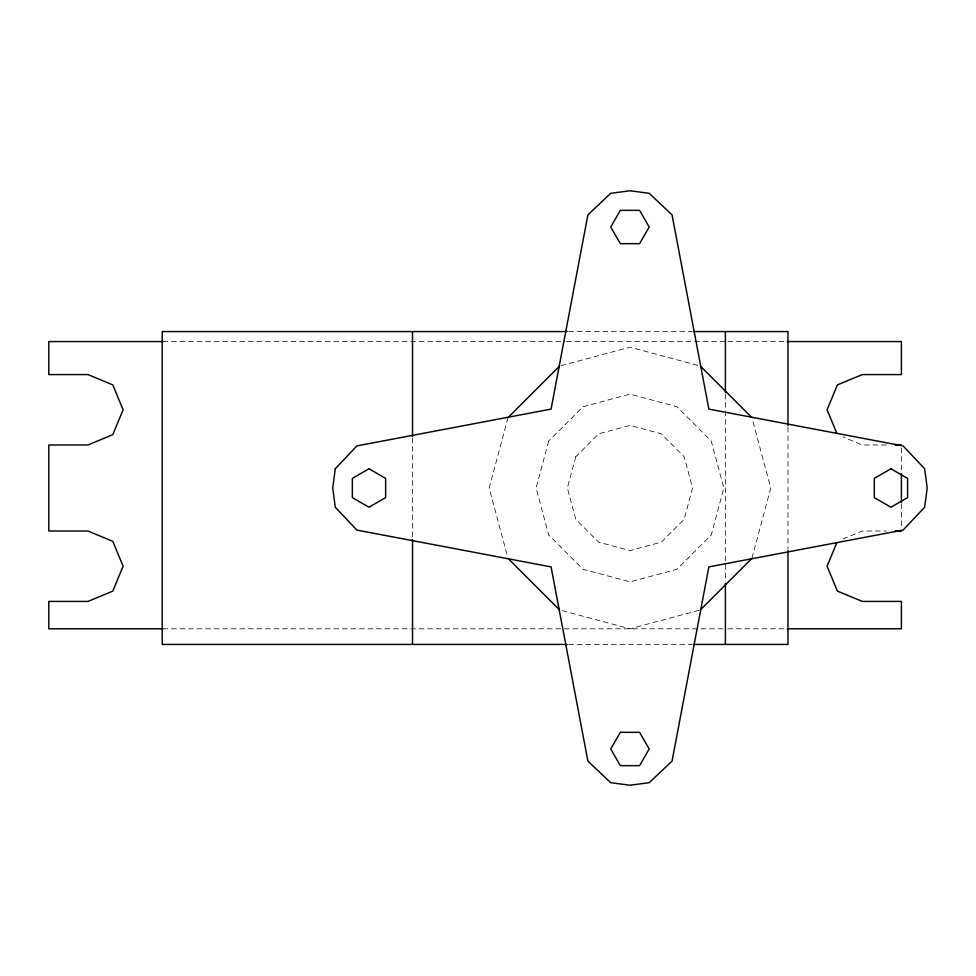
<?xml version="1.0" encoding="UTF-8"?>
<svg xmlns="http://www.w3.org/2000/svg" width="976" height="976" viewBox="0 0 976 976"><rect width="100%" height="100%" fill="white"/><g stroke="black" fill="none" stroke-linecap="round" stroke-linejoin="round"><path stroke-width="0.73" stroke-dasharray="4.88 3.66" d="M508.032 417.606L489.171 488L507.642 556.93M751.898 558.394L770.759 488L752.289 419.07M842.922 539.045L862.284 531.017L886.342 531.017M561.041 365.671L629.971 347.2L698.901 365.671M698.901 610.329L629.971 628.8L561.041 610.329M568.727 331.559L692.057 331.559M162.98 341.563L564.921 341.563M566.446 341.563L726.303 341.563M727.828 341.563L785.68 341.563M886.342 444.983L862.284 444.983L842.922 436.955M162.98 628.8L726.303 628.8M727.828 628.8L785.68 628.8M568.727 644.441L692.057 644.441M901.385 447.996L901.385 472.152M901.385 503.848L901.385 528.004M787.974 427.244L787.974 548.756M725.4 393.828L725.4 582.172M412.519 437.882L412.519 538.118M548.683 441.067L536.105 488L548.683 534.933L583.038 569.289L629.971 581.867L676.905 569.289L711.26 534.933L723.826 488L711.26 441.067L676.905 406.711L629.971 394.133L583.038 406.711L548.683 441.067M575.779 456.707L567.398 488L575.779 519.293L598.678 542.192L629.971 550.574L661.252 542.192L684.164 519.293L692.545 488L684.164 456.707L661.252 433.808L629.971 425.426L598.678 433.808L575.779 456.707"/><path stroke-width="1.46" d="M836.81 542.717L827.075 566.214L837.384 591.102L862.284 601.423L901.385 601.423L901.385 628.8L787.205 628.8M508.032 417.606L559.565 366.073M700.365 609.927L751.898 558.394M567.202 331.559L162.223 331.559L162.223 644.441L567.202 644.441M693.497 331.559L787.974 331.559L787.974 425.731M162.98 341.563L48.8 341.563L48.8 374.577L87.913 374.577L112.801 384.898L123.11 409.786L112.801 434.674L87.913 444.983L48.8 444.983L48.8 531.017L87.913 531.017L112.801 541.326L123.11 566.214L112.801 591.102L87.913 601.423L48.8 601.423L48.8 628.8L162.98 628.8M787.205 341.563L901.385 341.563L901.385 374.577L862.284 374.577L837.384 384.898L827.075 409.786L836.81 433.283M895.37 444.983L901.385 444.983M895.37 531.017L901.385 531.017M693.497 644.441L787.974 644.441L787.974 550.269M700.365 366.073L751.898 417.606M508.032 558.394L559.565 609.927M901.385 473.665L901.385 502.335M725.4 331.559L725.4 392.315M725.4 583.685L725.4 644.441M412.519 331.559L412.519 436.357M412.519 539.643L412.519 644.441M335.268 468.773L332.731 488L335.268 507.227L356.862 530.078L551.062 566.897L587.894 761.109L610.732 782.703L629.971 785.229L649.199 782.703L672.049 761.109L708.869 566.897L903.081 530.078L924.662 507.227L927.2 488L924.662 468.773L903.081 445.922L708.869 409.103L672.049 214.891L649.199 193.297L629.971 190.771L610.732 193.297L587.894 214.891L551.062 409.103L356.862 445.922L335.268 468.773M620.346 210.352L610.732 227.018L620.346 243.671L639.585 243.671L649.199 227.018L639.585 210.352L620.346 210.352M620.346 732.329L610.732 748.982L620.346 765.648L639.585 765.648L649.199 748.982L639.585 732.329L620.346 732.329M368.977 468.773L352.324 478.386L352.324 497.614L368.977 507.227L385.63 497.614L385.63 478.386L368.977 468.773M890.954 468.773L874.301 478.386L874.301 497.614L890.954 507.227L907.607 497.614L907.607 478.386L890.954 468.773"/></g></svg>
